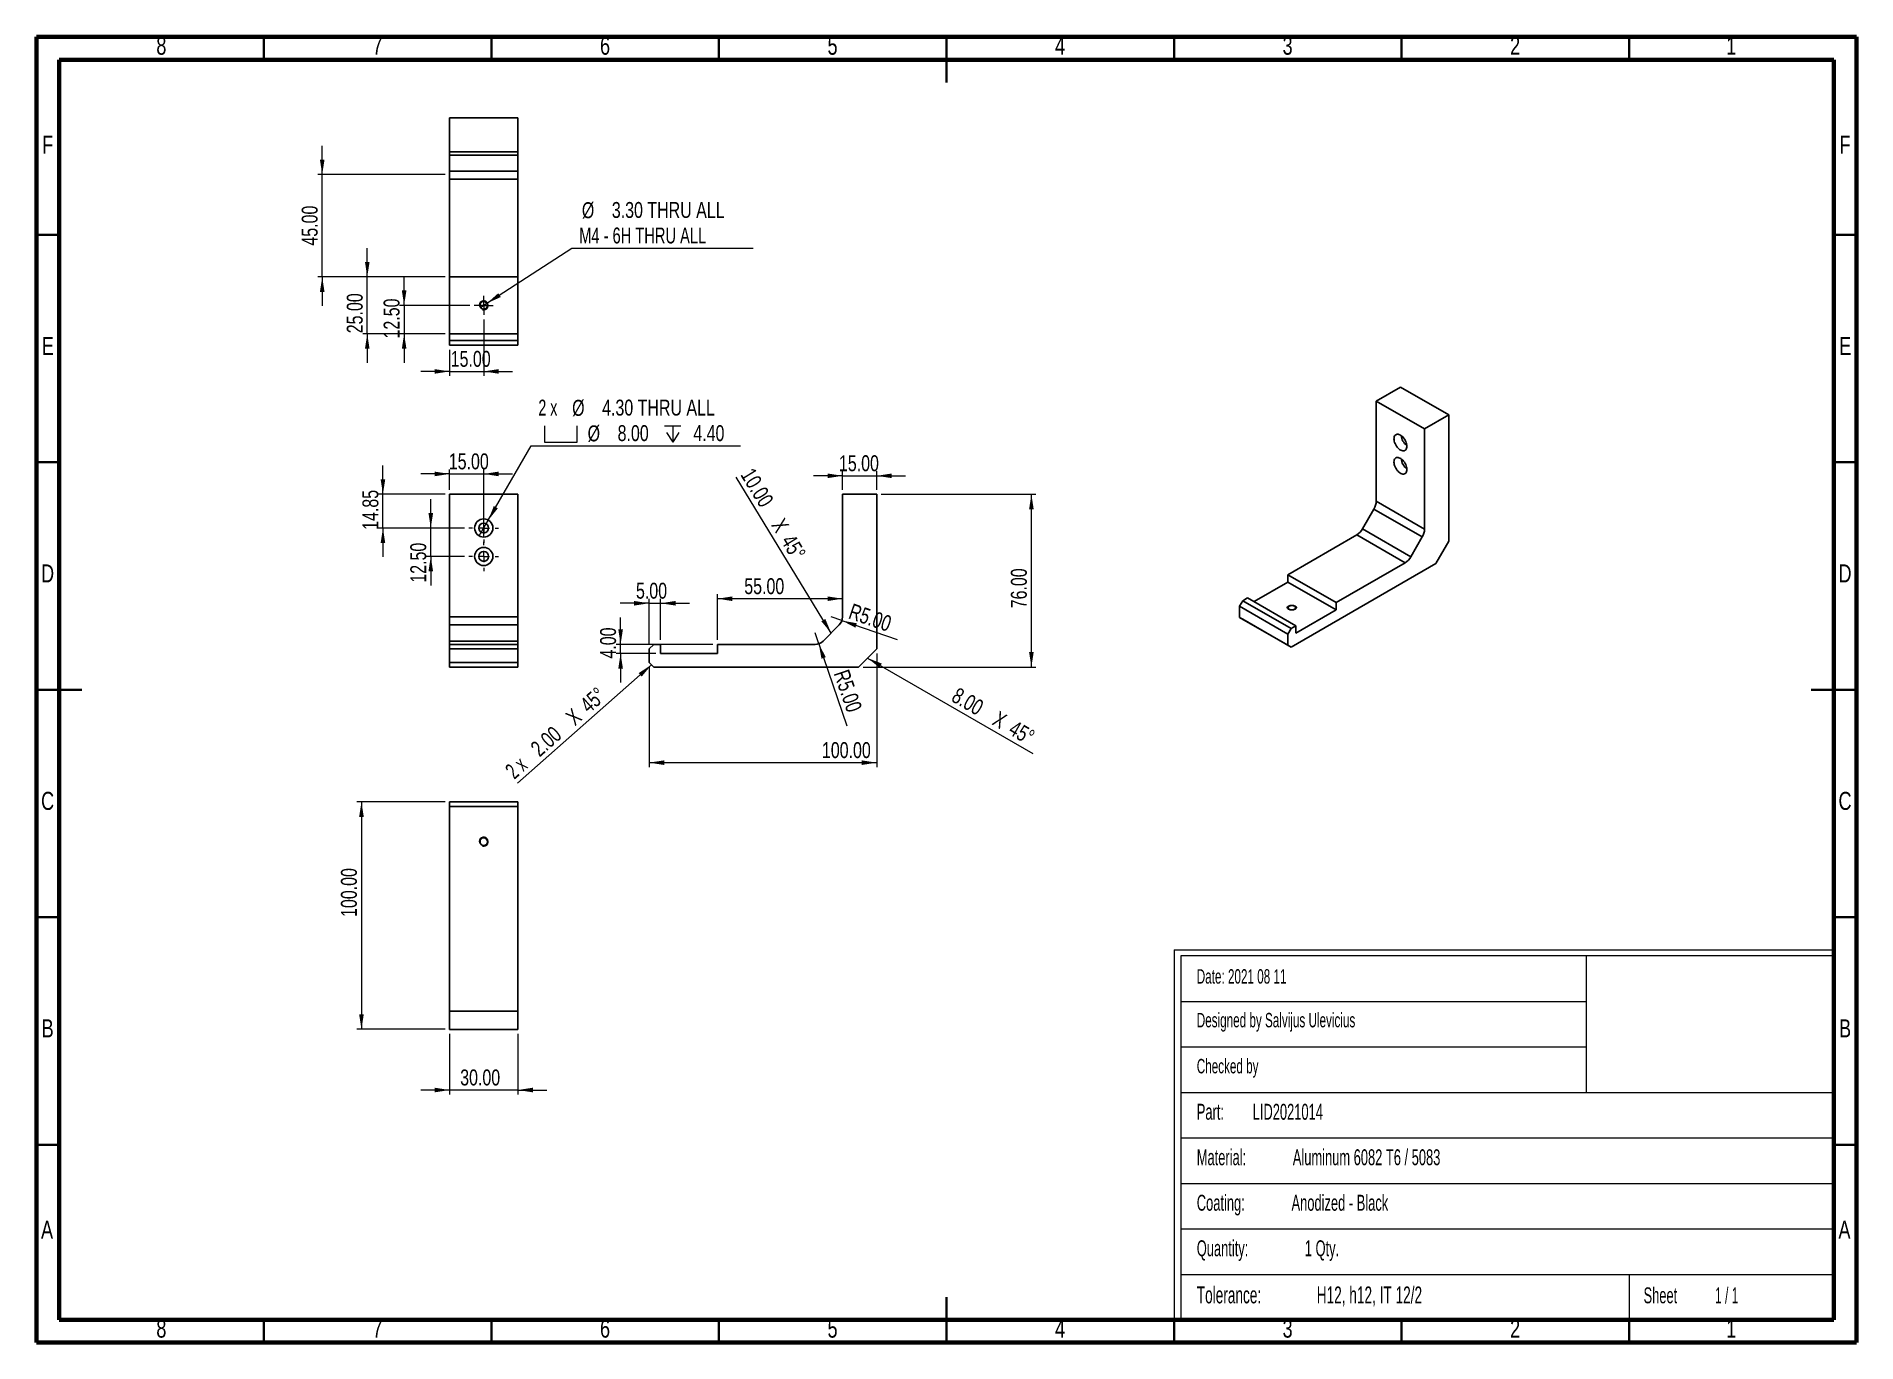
# Model space of a CAD drawing. Header units: millimetres. Extents: x 30 to 830, y 10 to 584.
import ezdxf

# ---------------------------------------------------------------- set-up
doc = ezdxf.new("R2010")
doc.units = ezdxf.units.MM
doc.header["$LTSCALE"] = 2
doc.styles.add('SLDTEXTSTYLE0', font='TXT', dxfattribs={"width": 0.605})
doc.styles.add('SLDTEXTSTYLE1', font='TXT', dxfattribs={"width": 0.563})
doc.styles.add('SLDTEXTSTYLE2', font='TXT', dxfattribs={"width": 0.75})
doc.styles.add('SLDTEXTSTYLE3', font='TXT', dxfattribs={"width": 0.666667})
doc.styles.add('SLDTEXTSTYLE4', font='TXT', dxfattribs={"width": 0.6875})
doc.dimstyles.new('SLDDIMSTYLE0', dxfattribs={"dimtxt": 7, "dimasz": 6.604, "dimexe": 0, "dimexo": 0.0625, "dimgap": 1.75, "dimtad": 0, "dimtih": 1, "dimtoh": 1, "dimrnd": 1e-09, "dimzin": 4, "dimdsep": 46, "dimtxsty": 'SLDTEXTSTYLE2', "dimblk1": 'NONE', "dimsah": 1, "dimcen": 0, "dimadec": 0, "dimazin": 1, "dimtfac": 1, "dimtmove": 0, "dimatfit": 3, "dimldrblk": 'NONE', "dimfxl": 0, "dimfrac": 2, "dimtolj": 1, "dimtzin": 12, "dimarcsym": 0})
doc.dimstyles.new('SLDDIMSTYLE1', dxfattribs={"dimtxt": 7, "dimasz": 6.604, "dimexe": 0, "dimexo": 0.0625, "dimgap": 1.75, "dimtad": 1, "dimrnd": 1e-09, "dimzin": 12, "dimdsep": 46, "dimtxsty": 'SLDTEXTSTYLE2', "dimsah": 1, "dimcen": 0.09, "dimadec": 0, "dimazin": 3, "dimtfac": 1, "dimtmove": 0, "dimatfit": 0, "dimfxl": 0, "dimfrac": 2, "dimtolj": 1, "dimtzin": 12, "dimarcsym": 0})
doc.dimstyles.new('SLDDIMSTYLE2', dxfattribs={"dimtxt": 7, "dimasz": 6.604, "dimexe": 0, "dimexo": 0.0625, "dimgap": 1.75, "dimtad": 1, "dimrnd": 1e-09, "dimzin": 4, "dimdsep": 46, "dimtxsty": 'SLDTEXTSTYLE2', "dimsah": 1, "dimcen": 0.09, "dimadec": 0, "dimazin": 1, "dimtfac": 1, "dimtmove": 0, "dimatfit": 0, "dimfxl": 0, "dimfrac": 2, "dimtolj": 1, "dimtzin": 12, "dimarcsym": 0})
doc.dimstyles.new('SLDDIMSTYLE3', dxfattribs={"dimtxt": 7, "dimasz": 6.604, "dimexe": 0, "dimexo": 0.0625, "dimgap": 1.75, "dimtad": 1, "dimrnd": 1e-09, "dimzin": 4, "dimdsep": 46, "dimtxsty": 'SLDTEXTSTYLE2', "dimsah": 1, "dimcen": 0.09, "dimadec": 0, "dimazin": 1, "dimtfac": 1, "dimtofl": 0, "dimtmove": 0, "dimatfit": 3, "dimfxl": 0, "dimfrac": 2, "dimtolj": 1, "dimtzin": 12, "dimarcsym": 0})
doc.dimstyles.new('SLDDIMSTYLE4', dxfattribs={"dimtxt": 7, "dimasz": 6.604, "dimexe": 0, "dimexo": 0.0625, "dimgap": 1.75, "dimtad": 1, "dimrnd": 1e-09, "dimzin": 4, "dimdsep": 46, "dimtxsty": 'SLDTEXTSTYLE2', "dimsah": 1, "dimcen": 0, "dimadec": 0, "dimazin": 1, "dimtfac": 1, "dimtofl": 0, "dimtmove": 0, "dimatfit": 3, "dimfxl": 0, "dimfrac": 2, "dimtolj": 1, "dimtzin": 12, "dimarcsym": 0})

# ---------------------------------------------------------------- blocks, each defined once
blk = doc.blocks.new('SW_NOTE_0')
at = {"color": 0, "linetype": 'Continuous', "lineweight": 0, "attachment_point": 1, "style": 'SLDTEXTSTYLE0'}
for s, insert, char_height in [('Tolerance:', (0, 9.55), 7.408), ('H12, h12, IT 12/2', (52.72, 9.55), 7.4083)]:
    blk.add_mtext(s, dxfattribs=dict(at, insert=insert, char_height=char_height))
blk = doc.blocks.new('SW_NOTE_0_1')
at = {"color": 0, "linetype": 'Continuous', "lineweight": 0, "char_height": 7, "attachment_point": 1}
for s, insert, style in [('Sheet', (0, 9.02), 'SLDTEXTSTYLE0'), ('1 / 1', (31.43, 9.02), 'SLDTEXTSTYLE1')]:
    blk.add_mtext(s, dxfattribs=dict(at, insert=insert, style=style))
blk = doc.blocks.new('SW_NOTE_0_2')
at = {"color": 0, "linetype": 'Continuous', "lineweight": 0, "char_height": 7, "attachment_point": 1, "style": 'SLDTEXTSTYLE0'}
for s, insert in [('Quantity:', (0, 9.02)), ('1 Qty.', (47.48, 9.02))]:
    blk.add_mtext(s, dxfattribs=dict(at, insert=insert))
blk = doc.blocks.new('SW_NOTE_0_3')
at = {"color": 0, "linetype": 'Continuous', "lineweight": 0, "char_height": 7, "attachment_point": 1, "style": 'SLDTEXTSTYLE0'}
for s, insert in [('Coating:', (0, 9.02)), ('Anodized - Black', (41.65, 9.02))]:
    blk.add_mtext(s, dxfattribs=dict(at, insert=insert))
blk = doc.blocks.new('SW_NOTE_0_4')
at = {"color": 0, "linetype": 'Continuous', "lineweight": 0, "char_height": 7, "attachment_point": 1, "style": 'SLDTEXTSTYLE0'}
for s, insert in [('Material:', (0, 9.02)), ('Aluminum 6082 T6 / 5083', (42.21, 9.02))]:
    blk.add_mtext(s, dxfattribs=dict(at, insert=insert))
blk = doc.blocks.new('SW_NOTE_0_5')
at = {"color": 0, "linetype": 'Continuous', "lineweight": 0, "char_height": 7, "attachment_point": 1, "style": 'SLDTEXTSTYLE0'}
for s, insert in [('Part:', (0, 9.02)), ('LID2021014', (24.58, 9.02))]:
    blk.add_mtext(s, dxfattribs=dict(at, insert=insert))
blk = doc.blocks.new('SW_SYMBOL_HOLE_SPOT')
at = {"color": 0, "linetype": 'Continuous', "lineweight": 18}
for p, q in [((0, 1750), (0, 150)), ((0, 150), (3200, 150)), ((3200, 150), (3200, 1750))]:
    blk.add_line(p, q, dxfattribs=at)
blk = doc.blocks.new('SW_SYMBOL_HOLE_DEPTH')
at = {"color": 0, "linetype": 'Continuous', "lineweight": 18}
for p, q in [((0, 1750), (1600, 1750)), ((200, 1110), (800, 150)), ((800, 1750), (800, 150)), ((1400, 1110), (800, 150))]:
    blk.add_line(p, q, dxfattribs=at)
blk = doc.blocks.new('_D')
at = {"color": 7, "linetype": 'Continuous', "lineweight": 0}
for p, q in [((228.62, 371.57), (247.46, 404.2)), ((247.46, 404.2), (339.53, 404.2)), ((224.62, 364.64), (228.62, 371.57))]:
    blk.add_line(p, q, dxfattribs=at)
at = {"color": 7, "linetype": 'Continuous', "lineweight": 18}
blk.add_solid([(228.62, 371.57), (232.8, 376.78), (231.04, 377.8)], dxfattribs=at)
at = {"color": 7, "linetype": 'Continuous', "lineweight": 18, "xscale": 0.004470703125, "yscale": 0.004470703125, "zscale": 0.004470703125}
for name, p in [('SW_SYMBOL_HOLE_SPOT', (253.37, 405.17)), ('SW_SYMBOL_HOLE_DEPTH', (306.1, 405.17))]:
    blk.add_blockref(name, p, dxfattribs=at)
at = {"color": 7, "linetype": 'Continuous', "lineweight": 18, "char_height": 7, "attachment_point": 1}
for s, insert, style in [('2 x', (250.63, 424.55), 'SLDTEXTSTYLE3'), ('%%c', (265.46, 424.44), 'SLDTEXTSTYLE2'), ('4.30 THRU ALL', (278.64, 424.55), 'SLDTEXTSTYLE2'), ('%%c', (272.26, 413.22), 'SLDTEXTSTYLE2'), ('8.00', (285.45, 413.33), 'SLDTEXTSTYLE2'), ('4.40', (318.72, 413.33), 'SLDTEXTSTYLE2')]:
    blk.add_mtext(s, dxfattribs=dict(at, insert=insert, style=style))
blk = doc.blocks.new('_None')
blk = doc.blocks.new('_D_1')
at = {"color": 7, "linetype": 'Continuous', "lineweight": 0}
for p, q in [((182.31, 382.96), (182.31, 395.66)), ((209.62, 382.96), (180.31, 382.96)), ((182.31, 368.11), (182.31, 382.96)), ((218.12, 368.11), (180.31, 368.11)), ((182.31, 368.11), (182.31, 355.41))]:
    blk.add_line(p, q, dxfattribs=at)
at = {"color": 7, "linetype": 'Continuous', "lineweight": 18}
for points in [[(182.31, 382.96), (183.32, 389.56), (181.29, 389.56)], [(182.31, 368.11), (181.29, 361.5), (183.32, 361.5)]]:
    blk.add_solid(points, dxfattribs=at)
at = {"color": 7, "linetype": 'Continuous', "lineweight": 18, "insert": (173.28, 367.3), "char_height": 7, "attachment_point": 1, "rotation": 90, "style": 'SLDTEXTSTYLE2'}
blk.add_mtext('14.85', dxfattribs=at)
blk = doc.blocks.new('_D_2')
at = {"color": 7, "linetype": 'Continuous', "lineweight": 0}
for p, q in [((203.33, 368.11), (203.33, 380.81)), ((218.12, 368.11), (201.33, 368.11)), ((203.33, 355.61), (203.33, 368.11)), ((218.12, 355.61), (201.33, 355.61)), ((203.33, 355.61), (203.33, 342.91))]:
    blk.add_line(p, q, dxfattribs=at)
at = {"color": 7, "linetype": 'Continuous', "lineweight": 18}
for points in [[(203.33, 368.11), (204.35, 374.71), (202.31, 374.71)], [(203.33, 355.61), (202.31, 349), (204.35, 349)]]:
    blk.add_solid(points, dxfattribs=at)
at = {"color": 7, "linetype": 'Continuous', "lineweight": 18, "insert": (194.31, 344.07), "char_height": 7, "attachment_point": 1, "rotation": 90, "style": 'SLDTEXTSTYLE2'}
blk.add_mtext('12.50', dxfattribs=at)
blk = doc.blocks.new('_D_3')
at = {"color": 7, "linetype": 'Continuous', "lineweight": 0}
for p, q in [((211.62, 384.96), (211.62, 393.89)), ((226.62, 364.11), (226.62, 393.89)), ((211.62, 391.89), (198.92, 391.89)), ((211.62, 391.89), (226.62, 391.89)), ((226.62, 391.89), (239.32, 391.89))]:
    blk.add_line(p, q, dxfattribs=at)
at = {"color": 7, "linetype": 'Continuous', "lineweight": 18}
for points in [[(211.62, 391.89), (205.02, 392.91), (205.02, 390.87)], [(226.62, 391.89), (233.22, 390.87), (233.22, 392.91)]]:
    blk.add_solid(points, dxfattribs=at)
at = {"color": 7, "linetype": 'Continuous', "lineweight": 18, "insert": (211.25, 400.91), "char_height": 7, "attachment_point": 1, "style": 'SLDTEXTSTYLE2'}
blk.add_mtext('15.00', dxfattribs=at)
blk = doc.blocks.new('SW_CENTERMARKSYMBOL_0')
at = {"color": 0, "linetype": 'Continuous', "lineweight": 18}
for p, q in [((-5, 0), (-6.5, 0)), ((0, 0), (-2.5, 0)), ((0, 5), (0, 6.5)), ((0, 0), (0, 2.5)), ((0, 0), (0, -2.5)), ((0, 0), (2.5, 0)), ((5, 0), (6.5, 0)), ((0, -5), (0, -6.5))]:
    blk.add_line(p, q, dxfattribs=at)
blk = doc.blocks.new('SW_CENTERMARKSYMBOL_1')
at = {"color": 0, "linetype": 'Continuous', "lineweight": 18}
for p, q in [((-5, 0), (-6.5, 0)), ((0, 0), (-2.5, 0)), ((0, 5), (0, 6.5)), ((0, 0), (0, 2.5)), ((0, 0), (0, -2.5)), ((0, 0), (2.5, 0)), ((5, 0), (6.5, 0)), ((0, -5), (0, -6.5))]:
    blk.add_line(p, q, dxfattribs=at)
blk = doc.blocks.new('SW_CHAMFER_DIMENSION_0')
at = {"color": 0, "linetype": 'Continuous', "lineweight": 0}
for p, q in [((-35.34, 20.43), (0, 0)), ((0, 0), (37.27, -21.52))]:
    blk.add_line(p, q, dxfattribs=at)
at = {"color": 0, "linetype": 'Continuous', "lineweight": 18}
blk.add_solid([(-35.34, 20.43), (-30.13, 16.24), (-29.11, 18)], dxfattribs=at)
at = {"color": 0, "linetype": 'Continuous', "lineweight": 18, "char_height": 7, "attachment_point": 1, "rotation": 330, "style": 'SLDTEXTSTYLE2'}
for s, insert in [('8.00', (4.51, 7.81)), ('X', (22.46, -2.55)), ('45°', (29.59, -6.67))]:
    blk.add_mtext(s, dxfattribs=dict(at, insert=insert))
blk = doc.blocks.new('SW_CHAMFER_DIMENSION_1')
at = {"color": 0, "linetype": 'Continuous', "lineweight": 0}
for p, q in [((18.48, -30.32), (0, 0)), ((41.81, -68.55), (18.48, -30.32))]:
    blk.add_line(p, q, dxfattribs=at)
at = {"color": 0, "linetype": 'Continuous', "lineweight": 18}
blk.add_solid([(41.81, -68.55), (39.24, -62.38), (37.51, -63.44)], dxfattribs=at)
at = {"color": 0, "linetype": 'Continuous', "lineweight": 18, "char_height": 7, "attachment_point": 1, "rotation": 301.36451, "style": 'SLDTEXTSTYLE2'}
for s, insert in [('10.00', (7.7, 4.7)), ('X', (21.19, -17.42)), ('45°', (25.47, -24.45))]:
    blk.add_mtext(s, dxfattribs=dict(at, insert=insert))
blk = doc.blocks.new('_D_4')
at = {"color": 7, "linetype": 'Continuous', "lineweight": 0}
for p, q in [((401.31, 382.96), (469.31, 382.96)), ((467.31, 306.96), (467.31, 382.96)), ((393.31, 306.96), (469.31, 306.96))]:
    blk.add_line(p, q, dxfattribs=at)
at = {"color": 7, "linetype": 'Continuous', "lineweight": 18}
for points in [[(467.31, 382.96), (466.3, 376.35), (468.33, 376.35)], [(467.31, 306.96), (468.33, 313.56), (466.3, 313.56)]]:
    blk.add_solid(points, dxfattribs=at)
at = {"color": 7, "linetype": 'Continuous', "lineweight": 18, "insert": (458.29, 332.81), "char_height": 7, "attachment_point": 1, "rotation": 90, "style": 'SLDTEXTSTYLE2'}
blk.add_mtext('76.00', dxfattribs=at)
blk = doc.blocks.new('_D_5')
at = {"color": 7, "linetype": 'Continuous', "lineweight": 0}
for p, q in [((399.31, 312.96), (399.31, 262.96)), ((299.31, 306.96), (299.31, 262.96)), ((299.31, 264.96), (399.31, 264.96))]:
    blk.add_line(p, q, dxfattribs=at)
at = {"color": 7, "linetype": 'Continuous', "lineweight": 18}
for points in [[(299.31, 264.96), (305.92, 263.94), (305.92, 265.97)], [(399.31, 264.96), (392.71, 265.97), (392.71, 263.94)]]:
    blk.add_solid(points, dxfattribs=at)
at = {"color": 7, "linetype": 'Continuous', "lineweight": 18, "insert": (375.25, 273.98), "char_height": 7, "attachment_point": 1, "style": 'SLDTEXTSTYLE2'}
blk.add_mtext('100.00', dxfattribs=at)
blk = doc.blocks.new('_D_6')
at = {"color": 7, "linetype": 'Continuous', "lineweight": 0}
for p, q in [((384.31, 384.96), (384.31, 393.06)), ((399.31, 384.96), (399.31, 393.06)), ((384.31, 391.06), (371.61, 391.06)), ((384.31, 391.06), (399.31, 391.06)), ((399.31, 391.06), (412.01, 391.06))]:
    blk.add_line(p, q, dxfattribs=at)
at = {"color": 7, "linetype": 'Continuous', "lineweight": 18}
for points in [[(384.31, 391.06), (377.71, 392.08), (377.71, 390.05)], [(399.31, 391.06), (405.92, 390.05), (405.92, 392.08)]]:
    blk.add_solid(points, dxfattribs=at)
at = {"color": 7, "linetype": 'Continuous', "lineweight": 18, "insert": (382.73, 400.09), "char_height": 7, "attachment_point": 1, "style": 'SLDTEXTSTYLE2'}
blk.add_mtext('15.00', dxfattribs=at)
blk = doc.blocks.new('_D_7')
at = {"color": 7, "linetype": 'Continuous', "lineweight": 0}
for p, q in [((286.76, 316.96), (286.76, 328.82)), ((327.31, 316.96), (284.76, 316.96)), ((302.31, 312.96), (284.76, 312.96)), ((286.76, 312.96), (286.76, 316.96)), ((286.76, 312.96), (286.76, 300.26))]:
    blk.add_line(p, q, dxfattribs=at)
at = {"color": 7, "linetype": 'Continuous', "lineweight": 18}
for points in [[(286.76, 316.96), (287.78, 323.56), (285.75, 323.56)], [(286.76, 312.96), (285.75, 306.35), (287.78, 306.35)]]:
    blk.add_solid(points, dxfattribs=at)
at = {"color": 7, "linetype": 'Continuous', "lineweight": 18, "insert": (277.74, 310.72), "char_height": 7, "attachment_point": 1, "rotation": 90, "style": 'SLDTEXTSTYLE2'}
blk.add_mtext('4.00', dxfattribs=at)
blk = doc.blocks.new('_D_8')
at = {"color": 7, "linetype": 'Continuous', "lineweight": 0}
for q in [(379.31, 329.03), (408.37, 319.07)]:
    blk.add_line((384.04, 327.41), q, dxfattribs=at)
at = {"color": 7, "linetype": 'Continuous', "lineweight": 18}
blk.add_solid([(384.04, 327.41), (389.96, 324.31), (390.62, 326.23)], dxfattribs=at)
at = {"color": 7, "linetype": 'Continuous', "lineweight": 18, "insert": (388.74, 335.12), "char_height": 7, "attachment_point": 1, "rotation": 341.0865, "style": 'SLDTEXTSTYLE2'}
blk.add_mtext('R5.00', dxfattribs=at)
blk = doc.blocks.new('_D_9')
at = {"color": 7, "linetype": 'Continuous', "lineweight": 0}
for q in [(372.24, 321.96), (386.21, 281.12)]:
    blk.add_line((373.86, 317.23), q, dxfattribs=at)
at = {"color": 7, "linetype": 'Continuous', "lineweight": 18}
blk.add_solid([(373.86, 317.23), (375.04, 310.65), (376.96, 311.31)], dxfattribs=at)
at = {"color": 7, "linetype": 'Continuous', "lineweight": 18, "insert": (386.98, 306.5), "char_height": 7, "attachment_point": 1, "rotation": 288.88719, "style": 'SLDTEXTSTYLE2'}
blk.add_mtext('R5.00', dxfattribs=at)
blk = doc.blocks.new('_D_10')
at = {"color": 7, "linetype": 'Continuous', "lineweight": 0}
for p, q in [((299.31, 316.96), (299.31, 337.03)), ((304.31, 318.96), (304.31, 337.03)), ((299.31, 335.03), (286.61, 335.03)), ((299.31, 335.03), (304.31, 335.03)), ((304.31, 335.03), (317.01, 335.03))]:
    blk.add_line(p, q, dxfattribs=at)
at = {"color": 7, "linetype": 'Continuous', "lineweight": 18}
for points in [[(299.31, 335.03), (292.71, 336.04), (292.71, 334.01)], [(304.31, 335.03), (310.92, 334.01), (310.92, 336.04)]]:
    blk.add_solid(points, dxfattribs=at)
at = {"color": 7, "linetype": 'Continuous', "lineweight": 18, "insert": (293.52, 344.05), "char_height": 7, "attachment_point": 1, "style": 'SLDTEXTSTYLE2'}
blk.add_mtext('5.00', dxfattribs=at)
blk = doc.blocks.new('_D_11')
at = {"color": 7, "linetype": 'Continuous', "lineweight": 0}
for p, q in [((329.31, 318.96), (329.31, 339.03)), ((384.31, 337.03), (329.31, 337.03))]:
    blk.add_line(p, q, dxfattribs=at)
at = {"color": 7, "linetype": 'Continuous', "lineweight": 18}
for points in [[(329.31, 337.03), (335.92, 336.01), (335.92, 338.04)], [(384.31, 337.03), (377.71, 338.04), (377.71, 336.01)]]:
    blk.add_solid(points, dxfattribs=at)
at = {"color": 7, "linetype": 'Continuous', "lineweight": 18, "insert": (341.12, 346.05), "char_height": 7, "attachment_point": 1, "style": 'SLDTEXTSTYLE2'}
blk.add_mtext('55.00', dxfattribs=at)
blk = doc.blocks.new('SW_CHAMFER_DIMENSION_2')
at = {"color": 0, "linetype": 'Continuous', "lineweight": 0}
for p, q in [((58.92, 52.09), (33.85, 29.9)), ((33.85, 29.9), (0, 0))]:
    blk.add_line(p, q, dxfattribs=at)
at = {"color": 0, "linetype": 'Continuous', "lineweight": 18}
blk.add_solid([(58.92, 52.09), (53.3, 48.47), (54.65, 46.95)], dxfattribs=at)
at = {"color": 0, "linetype": 'Continuous', "lineweight": 18, "char_height": 7, "attachment_point": 1, "rotation": 41.4557}
for s, insert, style in [('45°', (26.84, 35.75), 'SLDTEXTSTYLE2'), ('X', (20.67, 30.3), 'SLDTEXTSTYLE2'), ('2.00', (5.14, 16.58), 'SLDTEXTSTYLE2'), ('2 x', (-5.97, 6.76), 'SLDTEXTSTYLE3')]:
    blk.add_mtext(s, dxfattribs=dict(at, insert=insert, style=style))
blk = doc.blocks.new('_D_12')
at = {"color": 7, "linetype": 'Continuous', "lineweight": 0}
for p, q in [((228, 466.89), (265.4, 491.19)), ((265.4, 491.19), (344.97, 491.19)), ((225.24, 465.09), (228, 466.89))]:
    blk.add_line(p, q, dxfattribs=at)
at = {"color": 7, "linetype": 'Continuous', "lineweight": 18}
blk.add_solid([(228, 466.89), (234.09, 469.64), (232.99, 471.34)], dxfattribs=at)
at = {"color": 7, "linetype": 'Continuous', "lineweight": 18, "char_height": 7, "attachment_point": 1}
for s, insert, style in [('%%c', (269.73, 511.32), 'SLDTEXTSTYLE2'), ('3.30 THRU ALL', (282.91, 511.43), 'SLDTEXTSTYLE2'), ('M4 - 6H THRU ALL', (268.57, 500.21), 'SLDTEXTSTYLE4')]:
    blk.add_mtext(s, dxfattribs=dict(at, insert=insert, style=style))
blk = doc.blocks.new('_D_13')
at = {"color": 7, "linetype": 'Continuous', "lineweight": 0}
for p, q in [((175.41, 478.49), (175.41, 491.19)), ((209.62, 478.49), (173.41, 478.49)), ((175.41, 453.49), (175.41, 478.49)), ((209.62, 453.49), (173.41, 453.49)), ((175.41, 453.49), (175.41, 440.79))]:
    blk.add_line(p, q, dxfattribs=at)
at = {"color": 7, "linetype": 'Continuous', "lineweight": 18}
for points in [[(175.41, 478.49), (176.43, 485.1), (174.4, 485.1)], [(175.41, 453.49), (174.4, 446.89), (176.43, 446.89)]]:
    blk.add_solid(points, dxfattribs=at)
at = {"color": 7, "linetype": 'Continuous', "lineweight": 18, "insert": (166.39, 453.73), "char_height": 7, "attachment_point": 1, "rotation": 90, "style": 'SLDTEXTSTYLE2'}
blk.add_mtext('25.00', dxfattribs=at)
blk = doc.blocks.new('_D_14')
at = {"color": 7, "linetype": 'Continuous', "lineweight": 0}
for p, q in [((191.62, 465.99), (191.62, 478.69)), ((220.47, 465.99), (189.62, 465.99)), ((191.62, 465.99), (191.62, 453.49)), ((209.62, 453.49), (189.62, 453.49)), ((191.62, 453.49), (191.62, 440.79))]:
    blk.add_line(p, q, dxfattribs=at)
at = {"color": 7, "linetype": 'Continuous', "lineweight": 18}
for points in [[(191.62, 465.99), (192.64, 472.6), (190.6, 472.6)], [(191.62, 453.49), (190.6, 446.89), (192.64, 446.89)]]:
    blk.add_solid(points, dxfattribs=at)
at = {"color": 7, "linetype": 'Continuous', "lineweight": 18, "insert": (182.6, 451.43), "char_height": 7, "attachment_point": 1, "rotation": 90, "style": 'SLDTEXTSTYLE2'}
blk.add_mtext('12.50', dxfattribs=at)
blk = doc.blocks.new('_D_15')
at = {"color": 7, "linetype": 'Continuous', "lineweight": 0}
for p, q in [((226.62, 459.84), (226.62, 434.95)), ((211.62, 446.49), (211.62, 434.95)), ((211.62, 436.95), (198.92, 436.95)), ((211.62, 436.95), (226.62, 436.95)), ((226.62, 436.95), (239.32, 436.95))]:
    blk.add_line(p, q, dxfattribs=at)
at = {"color": 7, "linetype": 'Continuous', "lineweight": 18}
for points in [[(211.62, 436.95), (205.02, 437.97), (205.02, 435.94)], [(226.62, 436.95), (233.22, 435.94), (233.22, 437.97)]]:
    blk.add_solid(points, dxfattribs=at)
at = {"color": 7, "linetype": 'Continuous', "lineweight": 18, "insert": (212.09, 445.98), "char_height": 7, "attachment_point": 1, "style": 'SLDTEXTSTYLE2'}
blk.add_mtext('15.00', dxfattribs=at)
blk = doc.blocks.new('_D_16')
at = {"color": 7, "linetype": 'Continuous', "lineweight": 0}
for p, q in [((155.62, 523.49), (155.62, 536.19)), ((209.62, 523.49), (153.62, 523.49)), ((155.62, 478.49), (155.62, 523.49)), ((209.62, 478.49), (153.62, 478.49)), ((155.62, 478.49), (155.62, 465.79))]:
    blk.add_line(p, q, dxfattribs=at)
at = {"color": 7, "linetype": 'Continuous', "lineweight": 18}
for points in [[(155.62, 523.49), (156.64, 530.1), (154.6, 530.1)], [(155.62, 478.49), (154.6, 471.89), (156.64, 471.89)]]:
    blk.add_solid(points, dxfattribs=at)
at = {"color": 7, "linetype": 'Continuous', "lineweight": 18, "insert": (146.6, 492.26), "char_height": 7, "attachment_point": 1, "rotation": 90, "style": 'SLDTEXTSTYLE2'}
blk.add_mtext('45.00', dxfattribs=at)
blk = doc.blocks.new('SW_CENTERMARKSYMBOL_2')
at = {"color": 0, "linetype": 'Continuous', "lineweight": 18}
for p, q in [((-2.5, 0), (-4.15, 0)), ((0, 0), (-2.5, 0)), ((0, 2.5), (0, 4.15)), ((0, 0), (0, 2.5)), ((0, 0), (0, -2.5)), ((0, 0), (2.5, 0)), ((2.5, 0), (4.15, 0)), ((0, -2.5), (0, -4.15))]:
    blk.add_line(p, q, dxfattribs=at)
blk = doc.blocks.new('_D_17')
at = {"color": 7, "linetype": 'Continuous', "lineweight": 0}
for p, q in [((211.62, 145.72), (211.62, 119.04)), ((241.62, 145.72), (241.62, 119.04)), ((211.62, 121.04), (198.92, 121.04)), ((241.62, 121.04), (211.62, 121.04)), ((241.62, 121.04), (254.32, 121.04))]:
    blk.add_line(p, q, dxfattribs=at)
at = {"color": 7, "linetype": 'Continuous', "lineweight": 18}
for points in [[(211.62, 121.04), (205.02, 122.06), (205.02, 120.02)], [(241.62, 121.04), (248.22, 120.02), (248.22, 122.06)]]:
    blk.add_solid(points, dxfattribs=at)
at = {"color": 7, "linetype": 'Continuous', "lineweight": 18, "insert": (216.26, 130.06), "char_height": 7, "attachment_point": 1, "style": 'SLDTEXTSTYLE2'}
blk.add_mtext('30.00', dxfattribs=at)
blk = doc.blocks.new('_D_18')
at = {"color": 7, "linetype": 'Continuous', "lineweight": 0}
for p, q in [((209.62, 247.72), (170.87, 247.72)), ((172.87, 247.72), (172.87, 147.72)), ((209.62, 147.72), (170.87, 147.72))]:
    blk.add_line(p, q, dxfattribs=at)
at = {"color": 7, "linetype": 'Continuous', "lineweight": 18}
for points in [[(172.87, 247.72), (171.85, 241.11), (173.88, 241.11)], [(172.87, 147.72), (173.88, 154.32), (171.85, 154.32)]]:
    blk.add_solid(points, dxfattribs=at)
at = {"color": 7, "linetype": 'Continuous', "lineweight": 18, "insert": (163.84, 197.13), "char_height": 7, "attachment_point": 1, "rotation": 90, "style": 'SLDTEXTSTYLE2'}
blk.add_mtext('100.00', dxfattribs=at)

msp = doc.modelspace()

# ---------------------------------------------------------------- linework, layer by layer
at = {"color": 7, "linetype": 'Continuous', "lineweight": 70}
for p, q in [((30, 10), (30, 584)), ((30, 584), (830, 584)), ((830, 584), (830, 10)), ((40, 20), (40, 574)), ((40, 574), (820, 574)), ((820, 574), (820, 20)), ((820, 20), (40, 20)), ((830, 10), (30, 10))]:
    msp.add_line(p, q, dxfattribs=at)
at = {"color": 7, "linetype": 'Continuous', "lineweight": 35}
for p, q in [((130, 574), (130, 584)), ((230, 574), (230, 584)), ((330, 574), (330, 584)), ((430, 584.002), (430, 563.998)), ((430, 574), (430, 584)), ((530, 574), (530, 584)), ((630, 574), (630, 584)), ((730, 574), (730, 584)), ((40, 497), (30, 497)), ((820, 497), (830, 497)), ((40, 397), (30, 397)), ((820, 397), (830, 397)), ((29.998, 297), (50.002, 297)), ((40, 297), (30, 297)), ((830.002, 297), (809.998, 297)), ((820, 297), (830, 297)), ((40, 197), (30, 197)), ((820, 197), (830, 197)), ((40, 97), (30, 97)), ((820, 97), (830, 97)), ((430, 9.998), (430, 30.002)), ((130, 20), (130, 10)), ((230, 20), (230, 10)), ((330, 20), (330, 10)), ((430, 20), (430, 10)), ((530, 20), (530, 10)), ((630, 20), (630, 10)), ((730, 20), (730, 10))]:
    msp.add_line(p, q, dxfattribs=at)
at = {"color": 7, "linetype": 'Continuous', "lineweight": 25}
for p, q in [((211.62, 533.491), (211.62, 548.491)), ((241.62, 548.491), (211.62, 548.491)), ((241.62, 533.491), (241.62, 548.491)), ((241.62, 533.491), (211.62, 533.491)), ((211.62, 532.027), (211.62, 533.491)), ((241.62, 532.027), (211.62, 532.027)), ((211.62, 524.956), (211.62, 532.027)), ((241.62, 533.491), (241.62, 532.027)), ((241.62, 532.027), (241.62, 524.956)), ((211.62, 524.956), (241.62, 524.956)), ((211.62, 521.42), (211.62, 524.956)), ((241.62, 521.42), (211.62, 521.42)), ((211.62, 478.491), (211.62, 521.42)), ((241.62, 524.956), (241.62, 521.42)), ((241.62, 478.491), (241.62, 521.42)), ((241.62, 478.491), (211.62, 478.491)), ((211.62, 478.491), (211.62, 453.491)), ((241.62, 453.491), (241.62, 478.491)), ((211.62, 453.491), (241.62, 453.491)), ((211.62, 450.491), (211.62, 453.491)), ((211.62, 450.491), (241.62, 450.491)), ((211.62, 448.491), (211.62, 450.491)), ((241.62, 448.491), (211.62, 448.491)), ((241.62, 450.491), (241.62, 453.491)), ((241.62, 450.491), (241.62, 448.491)), ((618.898, 423.932), (629.504, 430.055)), ((650.718, 417.809), (629.504, 430.055)), ((640.111, 411.686), (618.898, 423.932)), ((618.898, 423.932), (618.898, 379.897)), ((640.111, 411.686), (650.718, 417.809)), ((650.718, 362.284), (650.718, 417.809)), ((640.111, 367.651), (640.111, 411.686)), ((241.62, 382.959), (211.62, 382.959)), ((211.62, 382.959), (211.62, 329.03)), ((241.62, 329.03), (241.62, 382.959)), ((384.313, 329.03), (384.313, 382.959)), ((384.313, 382.959), (399.313, 382.959)), ((399.313, 314.959), (399.313, 382.959)), ((612.862, 367.752), (617.862, 376.412)), ((639.076, 364.166), (617.862, 376.412)), ((618.898, 379.897), (640.111, 367.651)), ((580.007, 347.589), (610.362, 365.113)), ((631.576, 352.867), (610.362, 365.113)), ((612.862, 367.752), (634.076, 355.506)), ((639.076, 364.166), (634.076, 355.506)), ((645.061, 352.486), (650.718, 362.284)), ((581.421, 315.748), (645.061, 352.486)), ((601.22, 335.343), (631.576, 352.867)), ((580.007, 344.323), (565.158, 335.751)), ((601.22, 335.343), (580.007, 347.589)), ((580.007, 344.323), (580.007, 347.589)), ((601.22, 332.077), (580.007, 344.323)), ((558.794, 333.71), (560.208, 336.159)), ((560.208, 336.159), (562.329, 337.384)), ((560.208, 336.159), (581.421, 323.913)), ((562.329, 337.384), (583.543, 325.138)), ((211.62, 329.03), (241.62, 329.03)), ((211.62, 325.494), (211.62, 329.03)), ((241.62, 329.03), (241.62, 325.494)), ((580.007, 321.464), (558.794, 333.71)), ((558.794, 333.71), (558.794, 328.811)), ((558.794, 328.811), (580.007, 316.565)), ((560.208, 327.994), (558.794, 328.811)), ((583.543, 321.872), (601.22, 332.077)), ((601.22, 332.077), (601.22, 335.343)), ((241.62, 325.494), (211.62, 325.494)), ((211.62, 318.423), (211.62, 325.494)), ((241.62, 325.494), (241.62, 318.423)), ((382.849, 325.494), (375.778, 318.423)), ((581.421, 315.748), (560.208, 327.994)), ((581.421, 323.913), (580.007, 321.464)), ((580.007, 316.565), (580.007, 321.464)), ((581.421, 323.913), (583.543, 325.138)), ((583.543, 321.872), (583.543, 325.138)), ((211.62, 318.423), (241.62, 318.423)), ((211.62, 316.959), (211.62, 318.423)), ((211.62, 314.959), (211.62, 316.959)), ((211.62, 316.959), (241.62, 316.959)), ((241.62, 314.959), (211.62, 314.959)), ((211.62, 314.959), (211.62, 308.959)), ((241.62, 318.423), (241.62, 316.959)), ((241.62, 316.959), (241.62, 314.959)), ((241.62, 308.959), (241.62, 314.959)), ((301.313, 316.959), (299.313, 314.959)), ((299.313, 308.959), (299.313, 314.959)), ((301.313, 316.959), (304.313, 316.959)), ((304.313, 312.959), (304.313, 316.959)), ((304.313, 312.959), (329.313, 312.959)), ((329.313, 312.959), (329.313, 316.959)), ((329.313, 316.959), (372.242, 316.959)), ((391.313, 306.959), (399.313, 314.959)), ((580.007, 316.565), (581.421, 315.748)), ((211.62, 308.959), (241.62, 308.959)), ((211.62, 306.959), (211.62, 308.959)), ((241.62, 306.959), (211.62, 306.959)), ((241.62, 308.959), (241.62, 306.959)), ((299.313, 308.959), (301.313, 306.959)), ((301.313, 306.959), (391.313, 306.959)), ((211.62, 247.716), (241.62, 247.716)), ((211.62, 245.716), (211.62, 247.716)), ((241.62, 245.716), (211.62, 245.716)), ((211.62, 245.716), (211.62, 155.716)), ((241.62, 247.716), (241.62, 245.716)), ((241.62, 245.716), (241.62, 155.716)), ((211.62, 155.716), (241.62, 155.716)), ((211.62, 147.716), (211.62, 155.716)), ((241.62, 155.716), (241.62, 147.716)), ((241.62, 147.716), (211.62, 147.716))]:
    msp.add_line(p, q, dxfattribs=at)
at = {"color": 7, "linetype": 'Continuous', "lineweight": 18}
for p, q in [((530, 182.62), (530, 19.62)), ((530, 182.62), (820, 182.62)), ((820, 180), (533, 180)), ((533, 180), (533, 20)), ((711.204, 180), (711.204, 120)), ((533, 160), (711.204, 160)), ((533, 140), (711.204, 140)), ((533, 120), (820, 120)), ((533, 120), (820, 120)), ((533, 100), (820, 100)), ((533, 80), (820, 80)), ((533, 60), (820, 60)), ((533, 40), (820, 40)), ((730, 40), (730, 20))]:
    msp.add_line(p, q, dxfattribs=at)
at = {"color": 7, "linetype": 'Continuous', "lineweight": 25, "flags": 128}
for points in [[(632.333, 404.051), (632.301, 404.556), (632.207, 405.086), (632.053, 405.629), (631.841, 406.174), (631.578, 406.708), (631.268, 407.219), (630.919, 407.696), (630.538, 408.127), (630.134, 408.504), (629.716, 408.818), (629.293, 409.062), (628.875, 409.231), (628.471, 409.32), (628.09, 409.328), (627.741, 409.255), (627.431, 409.102), (627.167, 408.872), (626.956, 408.572), (626.802, 408.206), (626.708, 407.785), (626.676, 407.316), (626.708, 406.811), (626.802, 406.281), (626.956, 405.737), (627.167, 405.193), (627.431, 404.659), (627.741, 404.148), (628.09, 403.671), (628.471, 403.24), (628.875, 402.862), (629.293, 402.548), (629.716, 402.304), (630.134, 402.136), (630.538, 402.046), (630.919, 402.038), (631.268, 402.112), (631.578, 402.265), (631.841, 402.494), (632.053, 402.795), (632.207, 403.16), (632.301, 403.582), (632.333, 404.051)], [(632.333, 393.844), (632.301, 394.349), (632.207, 394.879), (632.053, 395.423), (631.841, 395.967), (631.578, 396.501), (631.268, 397.012), (630.919, 397.489), (630.538, 397.92), (630.134, 398.298), (629.716, 398.612), (629.293, 398.856), (628.875, 399.024), (628.471, 399.114), (628.09, 399.122), (627.741, 399.048), (627.431, 398.895), (627.167, 398.666), (626.956, 398.365), (626.802, 398), (626.708, 397.578), (626.676, 397.109), (626.708, 396.604), (626.802, 396.074), (626.956, 395.531), (627.167, 394.986), (627.431, 394.452), (627.741, 393.941), (628.09, 393.464), (628.471, 393.033), (628.875, 392.656), (629.293, 392.342), (629.716, 392.098), (630.134, 391.929), (630.538, 391.84), (630.919, 391.832), (631.268, 391.905), (631.578, 392.058), (631.841, 392.288), (632.053, 392.588), (632.207, 392.954), (632.301, 393.375), (632.333, 393.844)], [(580.608, 332.424), (580.909, 332.287), (581.256, 332.193), (581.631, 332.149), (582.014, 332.155), (582.384, 332.212), (582.721, 332.317), (583.007, 332.464), (583.227, 332.645), (583.369, 332.851), (583.424, 333.07), (583.391, 333.29), (583.27, 333.5), (583.069, 333.688), (582.798, 333.845), (582.472, 333.961), (582.108, 334.03), (581.727, 334.05), (581.348, 334.017), (580.992, 333.936), (580.678, 333.809), (580.423, 333.644), (580.241, 333.449), (580.142, 333.235), (580.131, 333.014), (580.208, 332.798), (580.37, 332.597), (580.608, 332.424)]]:
    msp.add_lwpolyline(points, dxfattribs=at)
at = {"color": 7, "linetype": 'Continuous', "lineweight": 18, "flags": 128}
msp.add_lwpolyline([(580.361, 332.281), (579.927, 332.656), (579.775, 333.097), (579.927, 333.539), (580.361, 333.914), (581.009, 334.164), (581.775, 334.252), (582.54, 334.164), (583.189, 333.914), (583.623, 333.539), (583.775, 333.097), (583.623, 332.656), (583.189, 332.281), (582.54, 332.031), (581.775, 331.943), (581.009, 332.031), (580.361, 332.281)], dxfattribs=at)
at = {"color": 7, "linetype": 'Continuous', "lineweight": 25}
for centre, radius in [((226.62, 465.991), 1.65), ((226.62, 368.109), 4), ((226.62, 368.109), 2.15), ((226.62, 355.609), 4), ((226.62, 355.609), 2.15), ((226.62, 230.216), 1.65)]:
    msp.add_circle(centre, radius, dxfattribs=at)
at = {"color": 7, "linetype": 'Continuous', "lineweight": 18}
for centre in [(226.62, 465.991), (226.62, 230.216)]:
    msp.add_arc(centre, 2, 255, 195, dxfattribs=at)
at = {"color": 7, "linetype": 'Continuous', "lineweight": 25}
for centre, radius, start, end in [((636.038, 409.455), 6.273, 186.369697, 233.624927), ((636.038, 399.248), 6.273, 186.369697, 233.624927), ((611.688, 380.143), 7.214, 328.856272, 358.043501), ((606.545, 371.233), 7.213, 301.954672, 331.144391), ((632.901, 367.897), 7.214, 328.856272, 358.043501), ((627.758, 358.987), 7.213, 301.954672, 331.144391), ((379.313, 329.03), 5, 315, 0), ((372.242, 321.959), 5, 270, 315)]:
    msp.add_arc(centre, radius, start, end, dxfattribs=at)

# ---------------------------------------------------------------- block references
at = {"color": 7, "linetype": 'Continuous', "lineweight": 0}
for name, p in [('SW_CENTERMARKSYMBOL_2', (226.62, 465.991)), ('SW_CENTERMARKSYMBOL_1', (226.62, 368.109)), ('SW_CENTERMARKSYMBOL_0', (226.62, 355.609)), ('SW_NOTE_0_5', (540, 105.958)), ('SW_NOTE_0_4', (540, 85.958)), ('SW_NOTE_0_3', (540, 65.958)), ('SW_NOTE_0_2', (540, 45.958)), ('SW_NOTE_0', (540, 25.122)), ('SW_NOTE_0_1', (736.364, 25.262))]:
    msp.add_blockref(name, p, dxfattribs=at)
at = {"color": 7, "linetype": 'Continuous', "lineweight": 18}
for name, p in [('SW_CHAMFER_DIMENSION_1', (337.499, 390.506)), ('SW_CHAMFER_DIMENSION_2', (241.395, 255.868)), ('SW_CHAMFER_DIMENSION_0', (430.652, 290.531))]:
    msp.add_blockref(name, p, dxfattribs=at)

# ---------------------------------------------------------------- texts
at = {"color": 7, "linetype": 'Continuous', "lineweight": 0}
for s, insert, char_height, attachment_point, style in [('8', (84.92, 584.12), 7.937, 2, 'SLDTEXTSTYLE2'), ('7', (179.92, 584.12), 7.937, 2, 'SLDTEXTSTYLE2'), ('6', (279.92, 584.12), 7.937, 2, 'SLDTEXTSTYLE2'), ('5', (379.92, 584.12), 7.937, 2, 'SLDTEXTSTYLE2'), ('4', (479.92, 584.12), 7.937, 2, 'SLDTEXTSTYLE2'), ('3', (579.92, 584.12), 7.937, 2, 'SLDTEXTSTYLE2'), ('2', (679.92, 584.12), 7.937, 2, 'SLDTEXTSTYLE2'), ('1', (774.92, 584.12), 7.937, 2, 'SLDTEXTSTYLE2'), ('F', (34.915, 540.62), 7.937, 2, 'SLDTEXTSTYLE2'), ('F', (824.915, 540.62), 7.937, 2, 'SLDTEXTSTYLE2'), ('E', (35.016, 452.12), 7.937, 2, 'SLDTEXTSTYLE2'), ('E', (825.016, 452.12), 7.937, 2, 'SLDTEXTSTYLE2'), ('D', (34.905, 352.12), 7.937, 2, 'SLDTEXTSTYLE2'), ('D', (824.905, 352.12), 7.937, 2, 'SLDTEXTSTYLE2'), ('C', (34.917, 252.12), 7.937, 2, 'SLDTEXTSTYLE2'), ('C', (824.917, 252.12), 7.937, 2, 'SLDTEXTSTYLE2'), ('Date: 2021 08 11', (540, 174.16), 6.35, 1, 'SLDTEXTSTYLE0'), ('B', (34.941, 152.12), 7.937, 2, 'SLDTEXTSTYLE2'), ('Designed by Salvijus Ulevicius', (540, 154.948), 6.35, 1, 'SLDTEXTSTYLE0'), ('B', (824.941, 152.12), 7.937, 2, 'SLDTEXTSTYLE2'), ('Checked by', (540, 134.719), 6.35, 1, 'SLDTEXTSTYLE0'), ('A', (34.679, 63.62), 7.937, 2, 'SLDTEXTSTYLE2'), ('A', (824.679, 63.62), 7.937, 2, 'SLDTEXTSTYLE2'), ('8', (84.92, 20.12), 7.937, 2, 'SLDTEXTSTYLE2'), ('7', (179.92, 20.12), 7.937, 2, 'SLDTEXTSTYLE2'), ('6', (279.92, 20.12), 7.937, 2, 'SLDTEXTSTYLE2'), ('5', (379.92, 20.12), 7.937, 2, 'SLDTEXTSTYLE2'), ('4', (479.92, 20.12), 7.937, 2, 'SLDTEXTSTYLE2'), ('3', (579.92, 20.12), 7.937, 2, 'SLDTEXTSTYLE2'), ('2', (679.92, 20.12), 7.937, 2, 'SLDTEXTSTYLE2'), ('1', (774.92, 20.12), 7.937, 2, 'SLDTEXTSTYLE2')]:
    msp.add_mtext(s, dxfattribs=dict(at, insert=insert, char_height=char_height, attachment_point=attachment_point, style=style))

# ---------------------------------------------------------------- dimensions: what is measured, and where the dimension line sits
at = {"color": 7, "linetype": 'Continuous', "lineweight": 18}
for base, p1, p2, dimstyle, picture, middle in [((155.62, 523.491), (211.62, 478.491), (211.62, 523.491), 'SLDDIMSTYLE2', '_D_16', (155.62, 503.893)), ((175.414, 478.491), (211.62, 453.491), (211.62, 478.491), 'SLDDIMSTYLE2', '_D_13', (175.414, 465.363)), ((191.62, 453.491), (222.47, 465.991), (211.62, 453.491), 'SLDDIMSTYLE2', '_D_14', (191.62, 463.068)), ((182.305, 382.959), (220.12, 368.109), (211.62, 382.959), 'SLDDIMSTYLE1', '_D_1', (182.305, 378.933)), ((203.33, 368.109), (220.12, 355.609), (220.12, 368.109), 'SLDDIMSTYLE2', '_D_2', (203.33, 355.708)), ((467.313, 382.959), (391.313, 306.959), (399.313, 382.959), 'SLDDIMSTYLE3', '_D_4', (467.313, 344.449)), ((286.762, 316.959), (304.313, 312.959), (329.313, 316.959), 'SLDDIMSTYLE2', '_D_7', (286.762, 319.77)), ((172.868, 147.716), (211.62, 247.716), (211.62, 147.716), 'SLDDIMSTYLE3', '_D_18', (172.868, 211.353))]:
    dim = msp.add_linear_dim(base=base, p1=p1, p2=p2, angle=90, dimstyle=dimstyle, dxfattribs=at)
    dim.commit()
    dim.dimension.update_dxf_attribs({"geometry": picture, "text_midpoint": middle, "dimtype": 160})
for p1, p2, text, picture, middle in [((225.237, 465.092), (228.004, 466.89), '<> THRU ALL\\PM4 - 6H THRU ALL\\P', '_D_12', (306.769, 502.355)), ((224.62, 364.645), (228.62, 371.573), '2 x <> THRU ALL\\P{\\fGDT;v}%%c 8.00 {\\fGDT;x} 4.40\\P', '_D', (295.08, 415.416))]:
    dim = msp.add_diameter_dim_2p(p1=p1, p2=p2, text=text, dimstyle='SLDDIMSTYLE0', dxfattribs=at)
    dim.commit()
    dim.dimension.update_dxf_attribs({"geometry": picture, "text_midpoint": middle, "dimtype": 163})
for base, p1, p2, dimstyle, picture, middle in [((226.62, 436.953), (211.62, 448.491), (226.62, 461.841), 'SLDDIMSTYLE2', '_D_15', (223.73, 436.953)), ((226.62, 391.891), (211.62, 382.959), (226.62, 362.109), 'SLDDIMSTYLE2', '_D_3', (222.888, 391.891)), ((399.313, 391.063), (384.313, 382.959), (399.313, 382.959), 'SLDDIMSTYLE2', '_D_6', (394.367, 391.063)), ((304.313, 335.025), (299.313, 314.959), (304.313, 316.959), 'SLDDIMSTYLE2', '_D_10', (302.567, 335.025)), ((329.313, 337.025), (384.313, 329.03), (329.313, 316.959), 'SLDDIMSTYLE3', '_D_11', (352.759, 337.025)), ((399.313, 264.959), (299.313, 308.959), (399.313, 314.959), 'SLDDIMSTYLE3', '_D_5', (389.472, 264.959)), ((211.62, 121.04), (241.62, 147.716), (211.62, 147.716), 'SLDDIMSTYLE2', '_D_17', (227.895, 121.04))]:
    dim = msp.add_linear_dim(base=base, p1=p1, p2=p2, dimstyle=dimstyle, dxfattribs=at)
    dim.commit()
    dim.dimension.update_dxf_attribs({"geometry": picture, "text_midpoint": middle, "dimtype": 160})
for center, mpoint, picture, middle in [((379.313, 329.03), (384.043, 327.409), '_D_8', (397.831, 322.685)), ((372.242, 321.959), (373.861, 317.228), '_D_9', (382.521, 291.915))]:
    dim = msp.add_radius_dim(center=center, mpoint=mpoint, dimstyle='SLDDIMSTYLE4', dxfattribs=at)
    dim.commit()
    dim.dimension.update_dxf_attribs({"geometry": picture, "text_midpoint": middle, "dimtype": 164})

doc.saveas('drawing.dxf')
